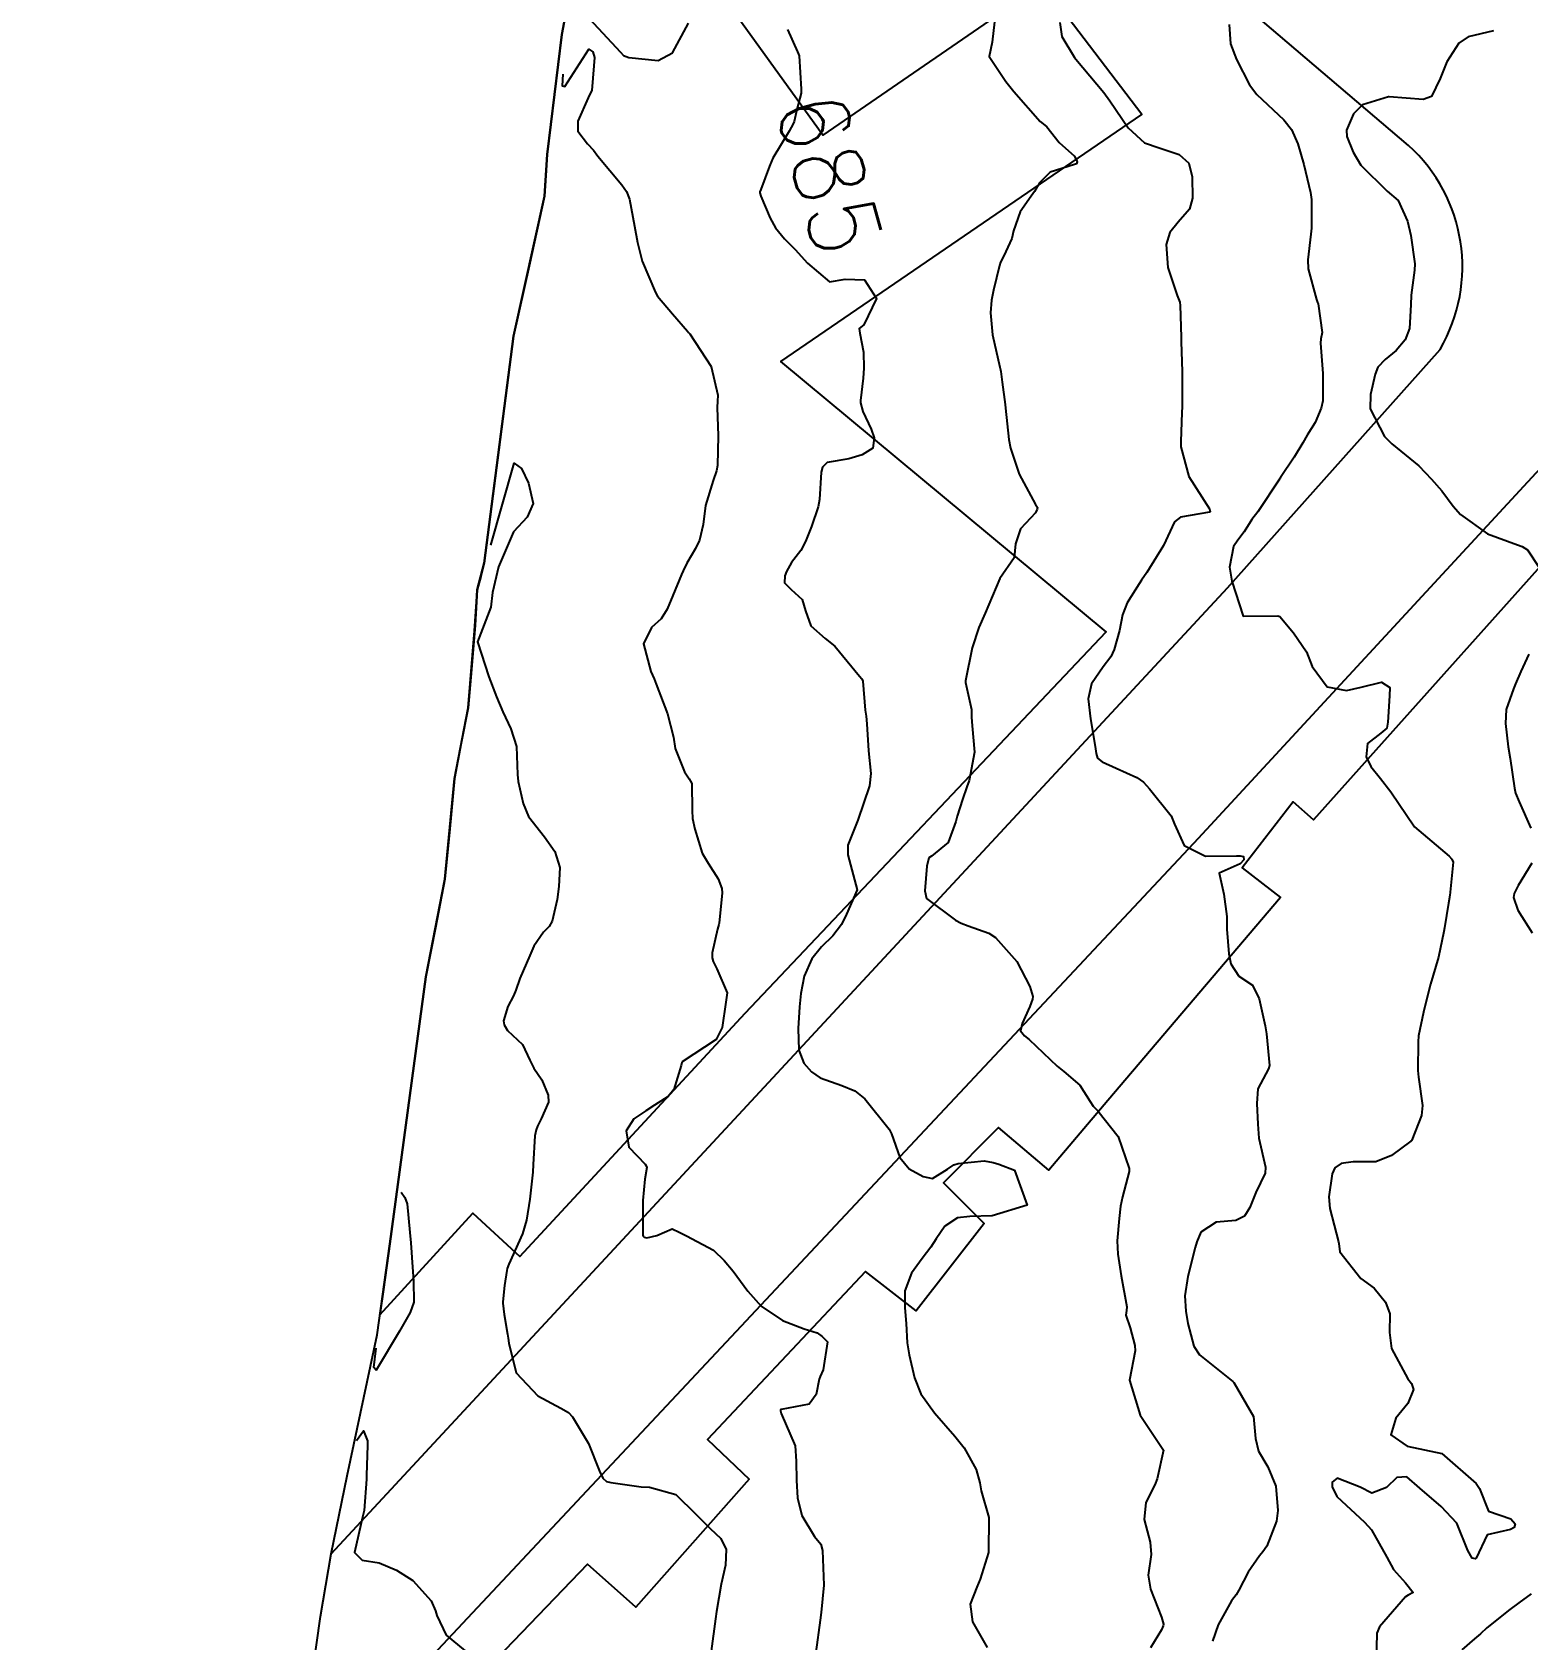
# Model space of a CAD drawing. Header units: metres. Extents: x 292545 to 299085, y 7450245 to 7463078.
# Drawn here: x 295974.6 to 296060.5, y 7457466.3 to 7457558.7 of the extents above; entities that cross this region are included whole.
import ezdxf
from ezdxf.enums import TextEntityAlignment as Align

# ---------------------------------------------------------------- set-up
doc = ezdxf.new("R2010")
doc.units = ezdxf.units.M
for name, color, linetype in [('Area', 45, 'Continuous'), ('Cotas', 45, 'Continuous'), ('Curvas de Nivel 1m', 11, 'Continuous'), ('Curvas de Nivel 5m', 15, 'Continuous'), ('Edificações', 30, 'Continuous'), ('Vias Primárias', 230, 'Continuous')]:
    doc.layers.add(name, color=color, linetype=linetype)
doc.styles.add('Style-STANDARD', font='STANDARD.shx')

msp = doc.modelspace()

# ---------------------------------------------------------------- linework, layer by layer
at = {"layer": 'Area'}
msp.add_polyline3d([(295988.668, 7457450.149, 692.588), (295991.143, 7457467.656, 688.278), (295991.752, 7457471.25, 694.439), (295992.673, 7457475.738, 687.639), (295994.401, 7457483.834, 687.909), (295995.13, 7457489.075, 687.728), (295997.206, 7457504.427, 689.799), (295998.299, 7457510.035, 691.168), (295998.847, 7457515.824, 690.528), (295999.635, 7457519.892, 686.688), (296000.007, 7457524.304, 688.417), (296000.122, 7457525.98, 690.687), (296000.161, 7457526.678, 690.618), (296000.559, 7457528.202, 690.219), (296002.248, 7457541.25, 691.519), (296004.02, 7457549.293, 686.068), (296004.179, 7457551.69, 685.677), (296005.029, 7457558.604, 684.268), (296006.518, 7457566.529, 691.099)], dxfattribs=at)
at = {"layer": 'Curvas de Nivel 1m', "flags": 128}
for points, elevation in [([(296029.892, 7457559.327), (296029.75, 7457558.149), (296029.579, 7457557.33), (296030.541, 7457555.885), (296030.996, 7457555.315), (296032.516, 7457553.599), (296032.684, 7457553.467), (296032.897, 7457553.294), (296033.613, 7457552.392), (296034.496, 7457551.604), (296034.633, 7457551.269), (296034.598, 7457551.162), (296034.491, 7457551.121), (296033.093, 7457550.682), (296032.474, 7457550.068), (296032.197, 7457549.572), (296031.995, 7457549.305), (296031.369, 7457548.395), (296030.98, 7457547.315), (296030.88, 7457546.874), (296030.428, 7457545.869), (296030.241, 7457545.506), (296030.183, 7457545.322), (296029.839, 7457543.888), (296029.721, 7457543.327), (296029.653, 7457542.598), (296029.775, 7457541.329), (296030.202, 7457539.465), (296030.237, 7457539.322), (296030.249, 7457539.228), (296030.336, 7457538.6), (296030.501, 7457537.318), (296030.531, 7457537.108), (296030.721, 7457535.316), (296030.802, 7457534.808), (296031.302, 7457533.31), (296032.256, 7457531.583), (296032.353, 7457531.398), (296032.352, 7457531.299), (296032.251, 7457531.097), (296031.377, 7457530.174), (296031.105, 7457529.311), (296031.029, 7457528.504), (296030.203, 7457527.32), (296029.355, 7457525.332), (296028.999, 7457524.509), (296028.601, 7457523.343), (296028.225, 7457521.44), (296028.226, 7457521.349), (296028.559, 7457519.785), (296028.559, 7457519.343), (296028.603, 7457518.845), (296028.747, 7457517.34), (296028.427, 7457515.706), (296028.3, 7457515.346), (296028.056, 7457514.615), (296027.741, 7457513.658), (296027.67, 7457513.354), (296027.229, 7457512.153), (296026.276, 7457511.367), (296026.123, 7457511.258), (296026.007, 7457510.779), (296025.888, 7457509.372), (296025.986, 7457508.919), (296027.647, 7457507.674), (296027.965, 7457507.507), (296028.377, 7457507.344), (296029.566, 7457506.933), (296029.957, 7457506.686), (296031.175, 7457505.308), (296031.929, 7457503.864), (296032.085, 7457503.298), (296032.084, 7457503.135), (296031.914, 7457502.707), (296031.474, 7457501.73), (296031.377, 7457501.308), (296031.615, 7457501.029), (296031.888, 7457500.827), (296033.485, 7457499.284), (296033.87, 7457498.97), (296034.787, 7457498.191), (296035.384, 7457497.257), (296035.565, 7457496.979), (296035.838, 7457496.719), (296036.992, 7457495.238), (296037.627, 7457493.409), (296037.625, 7457493.232), (296037.244, 7457491.773), (296037.135, 7457491.236), (296037.049, 7457490.524), (296036.951, 7457489.242), (296036.984, 7457488.48), (296037.171, 7457487.238), (296037.492, 7457485.447), (296037.487, 7457485.233), (296037.432, 7457484.966), (296037.693, 7457484.235), (296037.955, 7457483.227), (296037.975, 7457482.93), (296037.653, 7457481.23), (296038.258, 7457479.224), (296039.613, 7457477.21), (296039.247, 7457475.555), (296039.104, 7457475.215), (296038.594, 7457474.199), (296038.503, 7457473.221), (296038.838, 7457471.93), (296038.903, 7457471.216), (296038.72, 7457470.023), (296038.852, 7457469.217), (296039.497, 7457467.61), (296039.604, 7457467.209), (296039.595, 7457467.106), (296039.488, 7457466.884), (296038.851, 7457465.838)], 684), ([(296033.645, 7457559.284), (296033.769, 7457558.476), (296034.491, 7457557.271), (296034.562, 7457557.176), (296036.184, 7457555.253), (296036.528, 7457554.786), (296037.574, 7457553.239), (296038.504, 7457552.374), (296039.363, 7457552.079), (296040.498, 7457551.704), (296041.056, 7457551.194), (296041.261, 7457550.412), (296041.268, 7457549.192), (296041.105, 7457548.545), (296040.449, 7457547.802), (296039.968, 7457547.207), (296039.756, 7457546.53), (296039.847, 7457545.209), (296040.399, 7457543.592), (296040.544, 7457543.198), (296040.571, 7457543.018), (296040.615, 7457541.198), (296040.618, 7457540.949), (296040.669, 7457539.197), (296040.68, 7457538.856), (296040.674, 7457537.196), (296040.658, 7457536.859), (296040.6, 7457535.197), (296040.606, 7457534.889), (296041.057, 7457533.192), (296042.254, 7457531.323), (296042.288, 7457531.18), (296042.281, 7457531.151), (296042.252, 7457531.136), (296040.589, 7457530.855), (296040.243, 7457530.572), (296039.6, 7457529.209), (296038.644, 7457527.66), (296038.346, 7457527.228), (296038.201, 7457527.02), (296037.511, 7457525.915), (296037.252, 7457525.239), (296037.071, 7457524.339), (296036.768, 7457523.244), (296036.583, 7457522.811), (296036.143, 7457522.239), (296035.463, 7457521.26), (296035.267, 7457520.406), (296035.402, 7457519.261), (296035.681, 7457517.665), (296035.729, 7457517.255), (296035.809, 7457516.983), (296036.078, 7457516.791), (296036.891, 7457516.425), (296038.069, 7457515.876), (296038.452, 7457515.61), (296038.796, 7457515.223), (296040.04, 7457513.681), (296040.246, 7457513.207), (296040.795, 7457511.973), (296042.015, 7457511.36), (296043.805, 7457511.373), (296044.015, 7457511.387), (296044.198, 7457511.341), (296044.226, 7457511.157), (296044.01, 7457510.91), (296042.796, 7457510.381), (296043.079, 7457509.169), (296043.242, 7457507.899), (296043.254, 7457507.167), (296043.369, 7457505.745), (296043.467, 7457505.165), (296043.936, 7457504.458), (296044.72, 7457503.937), (296045.096, 7457503.148), (296045.443, 7457501.601), (296045.53, 7457501.144), (296045.691, 7457499.325), (296045.631, 7457499.142), (296045.029, 7457497.974), (296044.979, 7457497.149), (296045.022, 7457495.957), (296045.089, 7457495.147), (296045.474, 7457493.475), (296045.45, 7457493.144), (296044.913, 7457492.022), (296044.559, 7457491.152), (296044.256, 7457490.667), (296043.766, 7457490.422), (296042.626, 7457490.31), (296041.759, 7457489.746), (296041.513, 7457489.184), (296041.424, 7457488.86), (296041.006, 7457487.191), (296040.832, 7457486.077), (296040.882, 7457485.192), (296041.006, 7457484.5), (296041.353, 7457483.185), (296041.676, 7457482.696), (296043.596, 7457481.161), (296043.652, 7457481.101), (296044.78, 7457479.149), (296044.892, 7457477.875), (296045.067, 7457477.145), (296045.599, 7457476.244), (296046.071, 7457475.133), (296046.18, 7457473.742), (296046.092, 7457473.132), (296045.548, 7457471.698), (296045.323, 7457471.365), (296045.123, 7457471.144), (296044.475, 7457470.205), (296043.934, 7457469.156), (296043.775, 7457468.893), (296043.507, 7457468.55), (296042.752, 7457467.171), (296042.419, 7457466.236)], 683), ([(296043.379, 7457559.168), (296043.465, 7457558.06), (296043.796, 7457557.162), (296044.541, 7457555.692), (296044.978, 7457555.146), (296046.519, 7457553.693), (296046.966, 7457553.125), (296047.32, 7457552.307), (296047.668, 7457551.118), (296048.063, 7457549.52), (296048.115, 7457549.113), (296048.105, 7457547.454), (296048.083, 7457547.114), (296047.896, 7457545.64), (296047.922, 7457545.115), (296048.395, 7457543.352), (296048.466, 7457543.181), (296048.488, 7457543.109), (296048.727, 7457541.455), (296048.652, 7457541.106), (296048.624, 7457540.851), (296048.765, 7457539.104), (296048.765, 7457537.541), (296048.669, 7457537.105), (296048.315, 7457536.28), (296047.864, 7457535.558), (296047.621, 7457535.117), (296047.12, 7457534.292), (296046.326, 7457533.129), (296046.309, 7457533.093), (296046.272, 7457533.026), (296045.03, 7457531.148), (296044.691, 7457530.708), (296044.236, 7457530.01), (296043.874, 7457529.517), (296043.621, 7457529.166), (296043.405, 7457527.974), (296043.526, 7457527.167), (296044.183, 7457525.16), (296046.183, 7457525.183), (296046.291, 7457525.129), (296047.083, 7457524.207), (296047.822, 7457523.113), (296048.145, 7457522.27), (296049.015, 7457521.101), (296050.131, 7457520.89), (296050.96, 7457521.078), (296052.136, 7457521.353), (296052.622, 7457521.055), (296052.6, 7457520.583), (296052.494, 7457519.056), (296052.446, 7457518.719), (296052.103, 7457518.428), (296051.336, 7457517.829), (296051.252, 7457517.072), (296051.528, 7457516.518), (296052.071, 7457515.828), (296052.682, 7457515.054), (296054.033, 7457513.04), (296056.016, 7457511.368), (296056.187, 7457511.19), (296056.264, 7457511.016), (296056.073, 7457509.098), (296056.048, 7457509.019), (296056.036, 7457508.976), (296055.988, 7457508.666), (296055.758, 7457507.23), (296055.722, 7457507.022), (296055.413, 7457505.561), (296055.259, 7457505.027), (296054.949, 7457504.008), (296054.704, 7457503.032), (296054.549, 7457502.391), (296054.27, 7457501.036), (296054.235, 7457500.691), (296054.219, 7457499.037), (296054.256, 7457498.647), (296054.491, 7457497.034), (296054.427, 7457496.444), (296053.889, 7457495.039), (296053.86, 7457495.002), (296053.822, 7457494.97), (296052.707, 7457494.158), (296051.81, 7457493.784), (296050.515, 7457493.785), (296049.809, 7457493.69), (296049.455, 7457493.445), (296049.306, 7457493.095), (296049.109, 7457491.771), (296049.157, 7457491.096), (296049.661, 7457489.184), (296049.681, 7457489.091), (296049.748, 7457488.604), (296050.941, 7457487.078), (296051.717, 7457486.521), (296052.375, 7457485.726), (296052.609, 7457485.056), (296052.605, 7457483.97), (296052.718, 7457483.054), (296053.657, 7457481.309), (296053.851, 7457481.038), (296053.983, 7457480.703), (296053.641, 7457479.885), (296052.966, 7457479.05), (296052.67, 7457478.101), (296053.617, 7457477.443), (296055.613, 7457477.02), (296057.587, 7457475.294), (296057.769, 7457474.997), (296058.278, 7457473.697), (296059.566, 7457473.257), (296059.812, 7457472.968), (296059.759, 7457472.768), (296059.558, 7457472.64), (296058.207, 7457472.336), (296057.579, 7457470.999), (296057.533, 7457470.962), (296057.357, 7457471.002), (296057.095, 7457471.449), (296056.463, 7457473.011), (296055.572, 7457473.966), (296054.335, 7457475.032), (296053.593, 7457475.685), (296053.008, 7457475.632), (296052.415, 7457475.058), (296051.58, 7457474.735), (296050.904, 7457475.077), (296049.591, 7457475.596), (296049.3, 7457475.38), (296049.299, 7457475.093), (296049.578, 7457474.55), (296051.166, 7457473.074), (296051.556, 7457472.63), (296052.449, 7457471.056), (296052.83, 7457470.354), (296053.518, 7457469.579), (296053.964, 7457469.035), (296053.67, 7457468.88), (296053.51, 7457468.786), (296052.018, 7457467.062), (296051.869, 7457466.683), (296051.831, 7457465.064)], 682), ([(296058.581, 7457558.813), (296057.114, 7457558.468), (296056.574, 7457558.105), (296055.884, 7457557.02), (296055.515, 7457556.058), (296055.019, 7457555.033), (296054.531, 7457554.856), (296052.584, 7457555.008), (296052.532, 7457555.004), (296051.05, 7457554.552), (296050.522, 7457554.038), (296050.128, 7457553.086), (296050.145, 7457552.722), (296050.5, 7457551.826), (296050.947, 7457551.075), (296052.471, 7457549.587), (296053.099, 7457549.054), (296053.626, 7457547.873), (296053.815, 7457547.046), (296054.051, 7457545.411), (296054.036, 7457545.044), (296053.837, 7457543.607), (296053.827, 7457543.046), (296053.739, 7457541.687), (296053.489, 7457541.049), (296052.988, 7457540.429), (296052.356, 7457539.91), (296051.933, 7457539.48), (296051.769, 7457539.066), (296051.503, 7457537.896), (296051.484, 7457537.068), (296052.307, 7457535.489), (296052.728, 7457535.056), (296054.284, 7457533.792), (296055.013, 7457533.029), (296055.599, 7457532.353), (296056.258, 7457531.473), (296056.67, 7457531.006), (296058.237, 7457529.897), (296059.948, 7457529.252), (296060.226, 7457529.156), (296060.522, 7457528.966), (296061.205, 7457527.947)], 681), ([(296005.083, 7457556.32), (296005.044, 7457555.644), (296005.199, 7457555.609), (296006.564, 7457557.75), (296006.793, 7457557.598), (296006.891, 7457557.266), (296006.763, 7457555.598), (296006.737, 7457555.401), (296006.533, 7457554.951), (296005.944, 7457553.609), (296005.94, 7457553.041), (296006.5, 7457552.317), (296006.832, 7457551.94), (296007.082, 7457551.601), (296008.468, 7457549.944), (296008.745, 7457549.577), (296008.913, 7457549.121), (296009.202, 7457547.572), (296009.368, 7457546.636), (296009.639, 7457545.568), (296010.396, 7457543.758), (296010.516, 7457543.558), (296011.384, 7457542.546), (296012.245, 7457541.532), (296012.305, 7457541.464), (296012.371, 7457541.384), (296013.597, 7457539.518), (296013.985, 7457537.856), (296013.965, 7457537.515), (296013.947, 7457537.143), (296014.009, 7457535.514), (296013.966, 7457533.827), (296013.908, 7457533.515), (296013.711, 7457532.962), (296013.275, 7457531.525), (296013.15, 7457530.434), (296012.928, 7457529.53), (296012.713, 7457529.045), (296012.213, 7457528.204), (296011.989, 7457527.759), (296011.907, 7457527.543), (296011.393, 7457526.346), (296011.069, 7457525.551), (296010.724, 7457525.008), (296010.172, 7457524.497), (296009.707, 7457523.565), (296010.139, 7457521.97), (296010.328, 7457521.558), (296010.447, 7457521.239), (296011.085, 7457519.55), (296011.434, 7457518.205), (296011.538, 7457517.545), (296012.07, 7457516.212), (296012.34, 7457515.81), (296012.498, 7457515.533), (296012.507, 7457513.993), (296012.526, 7457513.533), (296012.658, 7457512.906), (296013.089, 7457511.524), (296013.439, 7457510.95), (296013.998, 7457510.049), (296014.217, 7457509.508), (296014.239, 7457509.259), (296014.057, 7457507.509), (296014.045, 7457507.437), (296013.968, 7457507.169), (296013.658, 7457505.804), (296013.668, 7457505.514), (296013.726, 7457505.298), (296013.937, 7457504.883), (296014.517, 7457503.504), (296014.448, 7457502.972), (296014.242, 7457501.507), (296013.886, 7457500.826), (296011.946, 7457499.539), (296011.911, 7457499.502), (296011.871, 7457499.324), (296011.462, 7457497.938), (296011.137, 7457497.547), (296010.353, 7457497.047), (296009.84, 7457496.725), (296009.153, 7457496.25), (296008.713, 7457495.577), (296008.878, 7457494.638), (296009.804, 7457493.644), (296009.871, 7457493.559), (296009.9, 7457493.461), (296009.795, 7457492.785), (296009.67, 7457491.562), (296009.675, 7457489.641), (296009.682, 7457489.561), (296009.697, 7457489.505), (296009.752, 7457489.458), (296009.897, 7457489.413), (296010.484, 7457489.553), (296011.368, 7457489.935), (296011.756, 7457489.746), (296012.193, 7457489.536), (296013.745, 7457488.717), (296014.347, 7457488.119), (296014.863, 7457487.503), (296015.716, 7457486.359), (296016.483, 7457485.482), (296017.695, 7457484.657), (296018.959, 7457484.188), (296019.688, 7457483.951), (296019.989, 7457483.748), (296020.283, 7457483.441), (296020.046, 7457481.823), (296019.866, 7457481.447), (296019.81, 7457481.299), (296019.647, 7457480.408), (296019.241, 7457479.852), (296017.634, 7457479.553), (296017.584, 7457479.52), (296017.58, 7457479.471), (296017.631, 7457479.319), (296018.432, 7457477.462), (296018.49, 7457476.571), (296018.508, 7457475.461), (296018.57, 7457474.463), (296018.814, 7457473.457), (296019.551, 7457472.256), (296019.905, 7457471.803), (296019.995, 7457471.443), (296020.026, 7457470.952), (296020.073, 7457469.442), (296019.929, 7457467.875), (296019.87, 7457467.444), (296019.618, 7457465.591)], 686), ([(296000.943, 7457529.24), (296002.286, 7457533.958), (296002.696, 7457533.646), (296003.105, 7457532.807), (296003.364, 7457531.639), (296003.031, 7457530.856), (296002.236, 7457530.003), (296001.372, 7457527.983), (296001.041, 7457526.517), (296000.938, 7457525.669), (296000.163, 7457523.68), (296000.826, 7457521.673), (296001.265, 7457520.525), (296001.631, 7457519.665), (296002.098, 7457518.675), (296002.408, 7457517.655), (296002.472, 7457516.059), (296002.513, 7457515.653), (296002.79, 7457514.389), (296003.101, 7457513.644), (296004.026, 7457512.474), (296004.617, 7457511.624), (296004.914, 7457510.711), (296004.855, 7457509.621), (296004.746, 7457508.862), (296004.467, 7457507.625), (296004.288, 7457507.307), (296003.963, 7457506.995), (296003.413, 7457506.176), (296003.186, 7457505.641), (296002.608, 7457504.328), (296002.37, 7457503.653), (296002.243, 7457503.33), (296001.909, 7457502.707), (296001.672, 7457501.887), (296001.698, 7457501.662), (296001.89, 7457501.327), (296002.765, 7457500.53), (296003.187, 7457499.64), (296003.405, 7457499.174), (296003.862, 7457498.504), (296004.241, 7457497.626), (296004.253, 7457497.22), (296003.832, 7457496.258), (296003.613, 7457495.846), (296003.538, 7457495.634), (296003.465, 7457495.281), (296003.371, 7457493.636), (296003.361, 7457493.199), (296003.186, 7457491.639), (296002.982, 7457490.425), (296002.761, 7457489.645), (296001.975, 7457487.896), (296001.883, 7457487.658), (296001.855, 7457487.534), (296001.718, 7457486.669), (296001.623, 7457485.742), (296001.621, 7457485.661), (296001.696, 7457485.01), (296001.906, 7457483.877), (296001.943, 7457483.657), (296001.968, 7457483.369), (296002.392, 7457481.653), (296003.643, 7457480.333), (296004.968, 7457479.62), (296005.403, 7457479.385), (296005.628, 7457479.133), (296006.546, 7457477.601), (296007.183, 7457476.008), (296007.375, 7457475.592), (296007.59, 7457475.412), (296007.828, 7457475.347), (296009.586, 7457475.108), (296010.063, 7457475.078), (296011.58, 7457474.662), (296012.731, 7457473.528), (296013.555, 7457472.713), (296014.169, 7457472.131), (296014.474, 7457471.506), (296014.432, 7457470.604), (296014.18, 7457469.51), (296013.91, 7457467.927), (296013.857, 7457467.515), (296013.611, 7457465.655)], 687), ([(296060.607, 7457522.963), (296060.143, 7457521.983), (296059.848, 7457521.261), (296059.724, 7457520.974), (296059.31, 7457519.783), (296059.263, 7457518.978), (296059.423, 7457517.643), (296059.523, 7457516.976), (296059.78, 7457515.259), (296059.847, 7457514.972), (296060.055, 7457514.474), (296060.712, 7457512.96)], 681), ([(296060.77, 7457510.959), (296060, 7457509.68), (296059.753, 7457509.215), (296059.733, 7457508.973), (296059.982, 7457508.246), (296060.793, 7457506.958)], 681), ([(295995.783, 7457492.05), (295995.99, 7457491.728), (295996.138, 7457491.366), (295996.287, 7457489.725), (295996.348, 7457489.123), (295996.445, 7457487.723), (295996.489, 7457486.954), (295996.505, 7457485.722), (295996.304, 7457485.123), (295995.688, 7457484.054), (295994.351, 7457481.814), (295994.214, 7457481.957), (295994.343, 7457483.08)], 688), ([(295993.213, 7457477.76), (295993.619, 7457478.323), (295993.848, 7457477.748), (295993.858, 7457477.5), (295993.788, 7457475.748), (295993.786, 7457475.552), (295993.657, 7457473.749), (295993.559, 7457473.358), (295993.11, 7457471.328), (295993.534, 7457470.886), (295994.521, 7457470.734), (295995.522, 7457470.32), (295996.449, 7457469.721), (295997.501, 7457468.557), (295997.761, 7457467.972), (295997.841, 7457467.705), (295998.362, 7457466.577), (295999.473, 7457465.68)], 688), ([(296060.746, 7457468.958), (296060.033, 7457468.44), (296059.504, 7457468.046), (296058.188, 7457466.99), (296057.823, 7457466.66), (296057.483, 7457466.37), (296056.749, 7457465.732)], 681)]:
    msp.add_lwpolyline(points, dxfattribs=dict(at, elevation=elevation))
at = {"layer": 'Curvas de Nivel 5m', "elevation": 685, "flags": 128}
for points in [[(296006.582, 7457559.524), (296008.384, 7457557.582), (296008.561, 7457557.39), (296008.866, 7457557.27), (296010.558, 7457557.096), (296011.38, 7457557.548), (296012.302, 7457559.256)], [(296018, 7457558.892), (296018.564, 7457557.603), (296018.629, 7457557.459), (296018.655, 7457557.366), (296018.778, 7457555.458), (296018.769, 7457555.228), (296018.525, 7457554.292), (296018.374, 7457553.603), (296018.326, 7457553.463), (296018.081, 7457553.039), (296017.158, 7457551.48), (296016.952, 7457551.017), (296016.466, 7457549.693), (296016.408, 7457549.546), (296016.404, 7457549.491), (296016.461, 7457549.297), (296016.994, 7457548.027), (296017.302, 7457547.477), (296017.821, 7457546.854), (296018.431, 7457546.235), (296019.135, 7457545.453), (296020.407, 7457544.384), (296021.315, 7457544.525), (296022.409, 7457544.496), (296023.113, 7457543.409), (296022.378, 7457541.905), (296022.103, 7457541.695), (296022.158, 7457541.422), (296022.357, 7457540.332), (296022.383, 7457539.419), (296022.337, 7457538.845), (296022.191, 7457537.555), (296022.194, 7457537.421), (296022.318, 7457536.929), (296022.803, 7457535.908), (296022.968, 7457535.41), (296022.899, 7457534.805), (296022.288, 7457534.438), (296021.511, 7457534.202), (296020.281, 7457533.986), (296019.997, 7457533.723), (296019.934, 7457533.443), (296019.831, 7457531.871), (296019.758, 7457531.445), (296019.375, 7457530.315), (296019.03, 7457529.452), (296018.751, 7457528.929), (296018.215, 7457528.245), (296017.938, 7457527.733), (296017.845, 7457527.465), (296017.814, 7457527.081), (296018.195, 7457526.69), (296018.835, 7457526.106), (296019.028, 7457525.457), (296019.324, 7457524.603), (296020.159, 7457523.869), (296020.704, 7457523.434), (296022.136, 7457521.709), (296022.264, 7457521.548), (296022.317, 7457521.417), (296022.458, 7457519.757), (296022.505, 7457519.414), (296022.558, 7457518.961), (296022.653, 7457517.411), (296022.778, 7457516.118), (296022.711, 7457515.41), (296022.043, 7457513.42), (296021.457, 7457511.99), (296021.46, 7457511.426), (296021.993, 7457509.42), (296021.379, 7457508.019), (296021.091, 7457507.429), (296020.603, 7457506.787), (296019.95, 7457506.141), (296019.394, 7457505.448), (296018.942, 7457504.464), (296018.749, 7457503.458), (296018.673, 7457502.697), (296018.604, 7457501.459), (296018.634, 7457500.212), (296018.93, 7457499.454), (296019.377, 7457498.956), (296019.865, 7457498.617), (296021.108, 7457498.18), (296021.857, 7457497.861), (296022.439, 7457497.414), (296023.827, 7457495.662), (296023.969, 7457495.398), (296024.448, 7457494.029), (296024.982, 7457493.382), (296025.797, 7457492.952), (296026.329, 7457492.831), (296027.196, 7457493.356), (296027.544, 7457493.614), (296027.806, 7457493.684), (296029.3, 7457493.843), (296029.807, 7457493.741), (296030.134, 7457493.653), (296031.033, 7457493.312), (296031.773, 7457491.3), (296029.766, 7457490.685), (296028.475, 7457490.634), (296027.765, 7457490.566), (296027.031, 7457490.086), (296026.536, 7457489.362), (296026.237, 7457488.876), (296025.741, 7457488.227), (296025.127, 7457487.379), (296024.73, 7457486.373), (296024.743, 7457485.384), (296024.809, 7457484.498), (296024.87, 7457483.382), (296024.987, 7457482.691), (296025.283, 7457481.376), (296025.649, 7457480.455), (296026.451, 7457479.362), (296027.62, 7457478.01), (296028.144, 7457477.345), (296028.836, 7457476.095), (296029.048, 7457475.335), (296029.118, 7457474.874), (296029.563, 7457473.33), (296029.543, 7457471.33), (296029.068, 7457469.786), (296028.872, 7457469.336), (296028.492, 7457468.351), (296028.625, 7457467.339), (296029.478, 7457465.873)]]:
    msp.add_lwpolyline(points, dxfattribs=at)
at = {"layer": 'Edificações', "elevation": 687.869}
msp.add_lwpolyline([(296006.518, 7457566.529), (296005.029, 7457558.604), (296004.604, 7457555.147), (296004.179, 7457551.69), (296004.1, 7457550.491), (296004.02, 7457549.293), (296003.134, 7457545.271), (296002.248, 7457541.25), (296001.403, 7457534.726), (296000.559, 7457528.202), (296000.36, 7457527.44), (296000.161, 7457526.678), (296000.122, 7457525.98), (296000.03, 7457524.636), (295999.821, 7457522.098), (295999.635, 7457519.892), (295999.241, 7457517.858), (295998.847, 7457515.824), (295998.573, 7457512.929), (295998.299, 7457510.035), (295997.752, 7457507.231), (295997.206, 7457504.427), (295995.13, 7457489.075), (295994.766, 7457486.455), (295994.561, 7457484.987), (295999.895, 7457490.826), (296002.605, 7457488.351), (296015.556, 7457502.335), (296036.307, 7457524.254), (296017.618, 7457539.802), (296038.352, 7457553.998), (296032.656, 7457561.516), (296020.024, 7457552.815), (296013.859, 7457561.367)], dxfattribs=at)
at = {"layer": 'Edificações'}
msp.add_lwpolyline([(296065.33, 7457532.576), (296048.222, 7457513.443), (296047.053, 7457514.488), (296044.123, 7457510.679), (296046.327, 7457508.984), (296036.403, 7457497.309), (296033.015, 7457493.311), (296030.129, 7457495.756), (296026.964, 7457492.587), (296029.305, 7457490.249), (296025.386, 7457485.218), (296022.48, 7457487.482), (296013.387, 7457477.818), (296015.796, 7457475.551), (296009.273, 7457468.188), (296006.488, 7457470.655), (295988.991, 7457452.436)], dxfattribs=at)
at = {"layer": 'Vias Primárias'}
for points, elevation in [([(295991.752, 7457471.25), (296043.292, 7457526.792), (296055.5, 7457540.492, 0.354658), (296053.695, 7457552.216), (296017.019, 7457583.475, 0.263172), (296010.105, 7457584.813, 6.692748)], 694.439), ([(295989.623, 7457456.905), (296041.624, 7457512.398), (296061.03, 7457533.405, -0.410658), (296074.518, 7457534.021), (296105.755, 7457508.082, -0.492439), (296105.405, 7457498.727), (296063.256, 7457453.857), (296031.059, 7457419.008, -0.17708), (296017.64, 7457412.117), (295986.734, 7457402.857), (295986.806, 7457399.077), (296030.366, 7457411.41), (296056.341, 7457417.035), (296093.232, 7457425.299, -0.056162), (296118.595, 7457431.319, 0.023995), (296150.813, 7457437.282, -0.313152), (296156.156, 7457431.312, 0.007624), (296154.134, 7457414.623, -0.128044), (296150.874, 7457407.874, -0.195998), (296142.053, 7457403.104, 0.023629), (296107.871, 7457394.27, 0.003945), (296059.354, 7457380.151, -0.003784), (296020.333, 7457368.736, 0.003959), (295974.574, 7457354.758, -15.646022)], 690.925)]:
    msp.add_lwpolyline(points, format="xyb", dxfattribs=dict(at, elevation=elevation))

# ---------------------------------------------------------------- texts
at = {"layer": 'Cotas', "style": 'Style-STANDARD'}
msp.add_text('685', height=4, rotation=285.48269, dxfattribs=at).set_placement((296020.387, 7457550.598, 685), align=Align.MIDDLE_CENTER)

doc.saveas('drawing.dxf')
